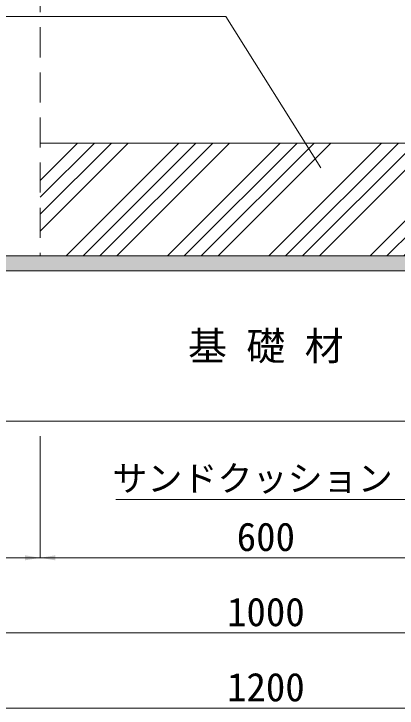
# Model space of a CAD drawing. Units: millimetres at full size. Extents: x 77366 to 106166, y -28085 to 6898.
# Drawn here: x 103081 to 103590, y -4534 to -3610 of the extents above; entities that cross this region are included whole.
import ezdxf
from ezdxf.enums import TextEntityAlignment as Align

# ---------------------------------------------------------------- set-up
doc = ezdxf.new("R2010")
doc.units = ezdxf.units.MM
doc.header["$LTSCALE"] = 50
doc.linetypes.add('USER2', pattern=[1.2, 0.8, -0.4])
doc.layers.add('モルタル', color=7, linetype='Continuous')
doc.layers.add('文字', color=7, linetype='Continuous')
for name, color, linetype, lineweight in [('基礎', 7, 'Continuous', 5), ('寸法線', 7, 'Continuous', 13), ('引出線', 4, 'Continuous', 13), ('本体', 2, 'Continuous', 20)]:
    doc.layers.add(name, color=color, linetype=linetype, lineweight=lineweight)
doc.styles.add('ＭＳ ゴシック', font='')
doc.styles.get('ＭＳ ゴシック').set_extended_font_data('MS Gothic')

# ---------------------------------------------------------------- blocks, each defined once
blk = doc.blocks.new('filled_arrow')
at = {"color": 0, "linetype": 'Continuous', "lineweight": -2}
blk.add_solid([(7.5, 1.25), (0, 0), (7.5, -1.25)], dxfattribs=at)

msp = doc.modelspace()

# ---------------------------------------------------------------- hatches: boundary and pattern name
at = {"layer": 'モルタル'}
msp.add_hatch(color=256, dxfattribs=at).paths.add_polyline_path([(103915.8, -3951.94), (103915.8, -3931.94), (102915.8, -3931.94), (102915.8, -3951.94)])
at = {"layer": '本体'}
h = msp.add_hatch(dxfattribs=at)
h.set_pattern_fill('USER', style=0, pattern_type=2)
h.set_pattern_definition([(45, (5950, 7035), (-67.35192, 67.35192), []), (45, (5972.45, 7035), (-67.35192, 67.35192), []), (45, (5994.9, 7035), (-67.35192, 67.35192), []), (45, (6017.35, 7035), (-67.35192, 67.35192), [])])
h.paths.add_polyline_path([(103115.8, -3781.94), (103115.8, -3931.94), (103715.8, -3931.94), (103715.8, -3781.94)])

# ---------------------------------------------------------------- linework, layer by layer
at = {"layer": '基礎', "color": 3, "lineweight": 20}
for p, q in [((102815.8, -3951.94), (104015.8, -3951.94)), ((102815.8, -4151.94), (104015.8, -4151.94))]:
    msp.add_line(p, q, dxfattribs=at)
at = {"layer": '寸法線'}
for p, q in [((103115.8, -4171.94), (103115.8, -4333.73)), ((103115.8, -4171.94), (103115.8, -4333.73)), ((102915.8, -4333.73), (103115.8, -4333.73)), ((103115.8, -4333.73), (103715.8, -4333.73)), ((102915.8, -4433.73), (103915.8, -4433.73)), ((102815.8, -4533.73), (104015.8, -4533.73))]:
    msp.add_line(p, q, dxfattribs=at)
at = {"layer": '引出線'}
for points in [[(103488.84, -3814.71), (103362.52, -3613.42), (102883.65, -3613.42)], [(103862.07, -4092.65), (103604.55, -4256.35), (103216.33, -4256.35)]]:
    msp.add_lwpolyline(points, dxfattribs=at)
at = {"layer": '本体', "linetype": 'USER2', "lineweight": 9}
msp.add_line((103115.8, -2787.94), (103115.8, -3931.94), dxfattribs=at)
at = {"layer": '本体'}
for p, q in [((103115.8, -3781.94), (103715.8, -3781.94)), ((102915.8, -3931.94), (103915.8, -3931.94)), ((102915.8, -3931.94), (103915.8, -3931.94)), ((102965.8, -3951.94), (103865.8, -3951.94))]:
    msp.add_line(p, q, dxfattribs=at)

# ---------------------------------------------------------------- block references
at = {"layer": '寸法線', "xscale": 2.67, "yscale": 2.67, "rotation": 180}
msp.add_blockref('filled_arrow', (103115.8, -4333.73), dxfattribs=at)
at = {"layer": '寸法線', "xscale": 2.67, "yscale": 2.67}
msp.add_blockref('filled_arrow', (103115.8, -4333.73), dxfattribs=at)
at = {"layer": '引出線', "xscale": 0.133, "yscale": 0.133, "rotation": 122.1}
msp.add_blockref('filled_arrow', (103488.84, -3814.71), dxfattribs=at)

# ---------------------------------------------------------------- texts
at = {"layer": '寸法線', "style": 'ＭＳ ゴシック'}
for s, p in [('600', (103415.8, -4305.73)), ('1000', (103415.8, -4405.73)), ('1200', (103415.8, -4505.73))]:
    msp.add_text(s, height=37.98, dxfattribs=at).set_placement(p, align=Align.MIDDLE_CENTER)
at = {"layer": '引出線', "style": 'ＭＳ ゴシック'}
msp.add_text('サンドクッション', height=34.18, dxfattribs=at).set_placement((103584.55, -4210.96), align=Align.TOP_RIGHT)
at = {"layer": '文字', "style": 'ＭＳ ゴシック'}
msp.add_text('基 礎 材', height=37.98, dxfattribs=at).set_placement((103415.8, -4051.94), align=Align.MIDDLE_CENTER)

doc.saveas('drawing.dxf')
